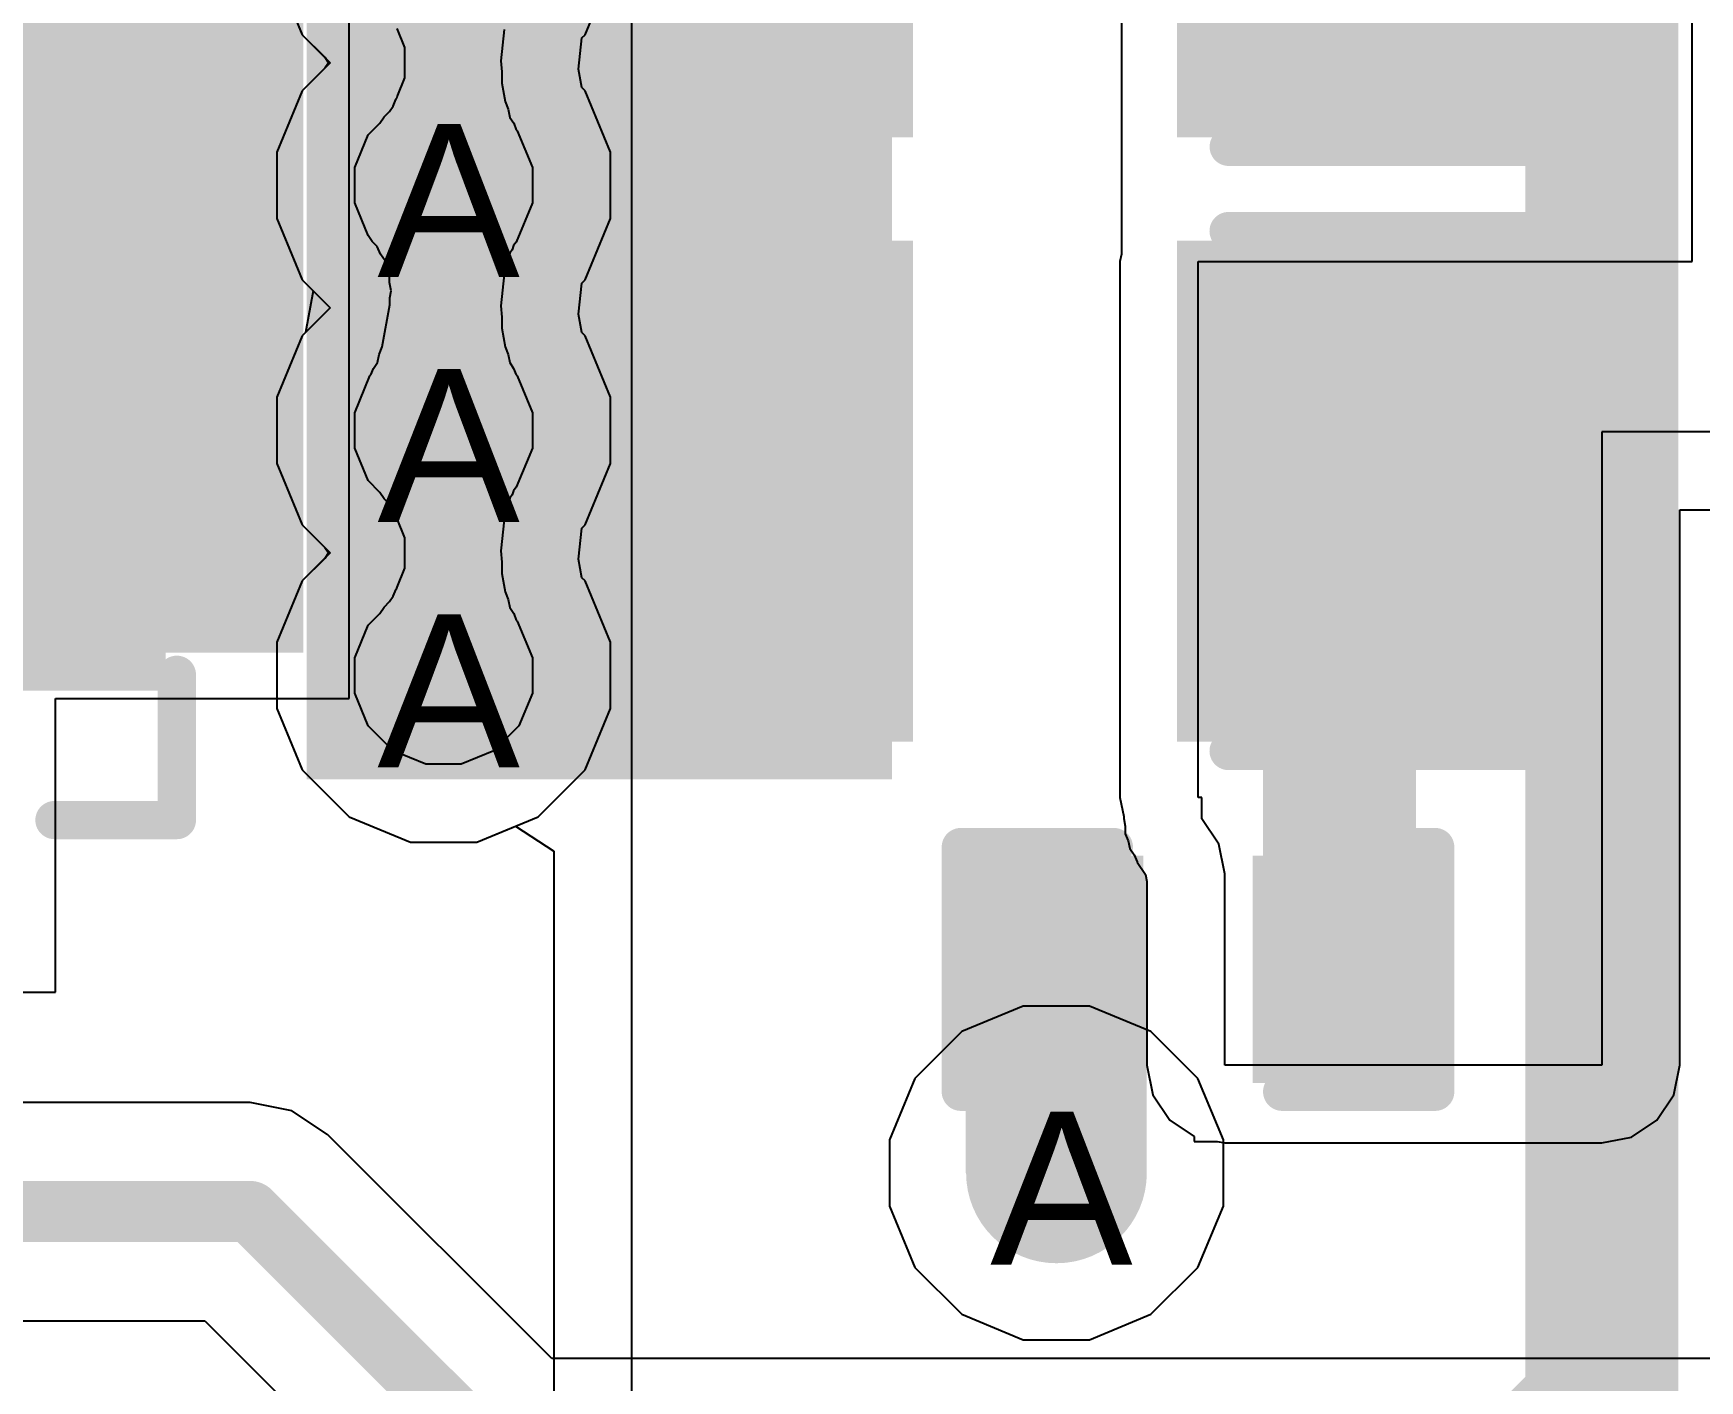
# Model space of a CAD drawing. Header units: inches. Extents: x 0 to 5271, y 0 to 5417.
# Drawn here: x 12.77 to 18.3, y 58.71 to 63.18 of the extents above; entities that cross this region are included whole.
import ezdxf

# ---------------------------------------------------------------- set-up
doc = ezdxf.new("R2010")
doc.units = ezdxf.units.IN
for name, color, linetype in [('Bottom Layer', 5, 'Continuous'), ('Bottom Overlay', 54, 'Continuous'), ('Bottom Paste', 16, 'Continuous'), ('Bottom Solder', 6, 'Continuous'), ('Drill Drawing', 1, 'Continuous'), ('L2_GND1', 16, 'Continuous'), ('L3_SIG1', 76, 'Continuous'), ('L4_PWR', 90, 'Continuous'), ('L5_GND2', 156, 'Continuous'), ('L6_SIG2', 130, 'Continuous'), ('L7_GND3', 216, 'Continuous'), ('Top Layer', 1, 'Continuous'), ('Top Overlay', 2, 'Continuous'), ('Top Paste', 8, 'Continuous'), ('Top Solder', 216, 'Continuous'), ('Via Holes', 16, 'Continuous')]:
    doc.layers.add(name, color=color, linetype=linetype)
doc.styles.add('Arial', font='', dxfattribs={"height": 0.2})
doc.styles.get('Arial').set_extended_font_data('Arial')

# ---------------------------------------------------------------- blocks, each defined once
blk = doc.blocks.new('CP2102N_A02_GQFN24R_141')
at = {"layer": 'Top Layer'}
for points in [[(-1.4, 1.525), (-1.4, 2.375), (-1.1, 2.375), (-1.1, 1.525)], [(-0.9, 1.525), (-0.9, 2.375), (-0.6, 2.375), (-0.6, 1.525)], [(-0.4, 1.525), (-0.4, 2.375), (-0.1, 2.375), (-0.1, 1.525)], [(0.1, 1.525), (0.1, 2.375), (0.4, 2.375), (0.4, 1.525)], [(0.6, 1.525), (0.6, 2.375), (0.9, 2.375), (0.9, 1.525)], [(1.1, 1.525), (1.1, 2.375), (1.4, 2.375), (1.4, 1.525)], [(-2.375, 1.4), (-1.525, 1.4), (-1.525, 1.1), (-2.375, 1.1)], [(1.525, 1.4), (2.375, 1.4), (2.375, 1.1), (1.525, 1.1)], [(-1.275, -1.275), (-1.275, 1.275), (1.275, 1.275), (1.275, -1.275)], [(-2.375, 0.9), (-1.525, 0.9), (-1.525, 0.6), (-2.375, 0.6)], [(1.525, 0.9), (2.375, 0.9), (2.375, 0.6), (1.525, 0.6)], [(-2.375, 0.4), (-1.525, 0.4), (-1.525, 0.1), (-2.375, 0.1)], [(1.525, 0.4), (2.375, 0.4), (2.375, 0.1), (1.525, 0.1)], [(-2.375, -0.1), (-1.525, -0.1), (-1.525, -0.4), (-2.375, -0.4)], [(1.525, -0.1), (2.375, -0.1), (2.375, -0.4), (1.525, -0.4)], [(-2.375, -0.6), (-1.525, -0.6), (-1.525, -0.9), (-2.375, -0.9)], [(1.525, -0.6), (2.375, -0.6), (2.375, -0.9), (1.525, -0.9)], [(-2.375, -1.1), (-1.525, -1.1), (-1.525, -1.4), (-2.375, -1.4)], [(1.525, -1.1), (2.375, -1.1), (2.375, -1.4), (1.525, -1.4)], [(-1.4, -2.375), (-1.4, -1.525), (-1.1, -1.525), (-1.1, -2.375)], [(-0.9, -2.375), (-0.9, -1.525), (-0.6, -1.525), (-0.6, -2.375)], [(-0.4, -2.375), (-0.4, -1.525), (-0.1, -1.525), (-0.1, -2.375)], [(0.1, -2.375), (0.1, -1.525), (0.4, -1.525), (0.4, -2.375)], [(0.6, -2.375), (0.6, -1.525), (0.9, -1.525), (0.9, -2.375)], [(1.1, -2.375), (1.1, -1.525), (1.4, -1.525), (1.4, -2.375)]]:
    blk.add_hatch(color=1, dxfattribs=at).paths.add_polyline_path(points)
at = {"layer": 'Top Paste'}
for points in [[(-1.4, 1.525), (-1.4, 2.375), (-1.1, 2.375), (-1.1, 1.525)], [(-0.9, 1.525), (-0.9, 2.375), (-0.6, 2.375), (-0.6, 1.525)], [(-0.4, 1.525), (-0.4, 2.375), (-0.1, 2.375), (-0.1, 1.525)], [(0.1, 1.525), (0.1, 2.375), (0.4, 2.375), (0.4, 1.525)], [(0.6, 1.525), (0.6, 2.375), (0.9, 2.375), (0.9, 1.525)], [(1.1, 1.525), (1.1, 2.375), (1.4, 2.375), (1.4, 1.525)], [(-2.375, 1.4), (-1.525, 1.4), (-1.525, 1.1), (-2.375, 1.1)], [(1.525, 1.4), (2.375, 1.4), (2.375, 1.1), (1.525, 1.1)], [(-1.275, -1.275), (-1.275, 1.275), (1.275, 1.275), (1.275, -1.275)], [(-2.375, 0.9), (-1.525, 0.9), (-1.525, 0.6), (-2.375, 0.6)], [(1.525, 0.9), (2.375, 0.9), (2.375, 0.6), (1.525, 0.6)], [(-2.375, 0.4), (-1.525, 0.4), (-1.525, 0.1), (-2.375, 0.1)], [(1.525, 0.4), (2.375, 0.4), (2.375, 0.1), (1.525, 0.1)], [(-2.375, -0.1), (-1.525, -0.1), (-1.525, -0.4), (-2.375, -0.4)], [(1.525, -0.1), (2.375, -0.1), (2.375, -0.4), (1.525, -0.4)], [(-2.375, -0.6), (-1.525, -0.6), (-1.525, -0.9), (-2.375, -0.9)], [(1.525, -0.6), (2.375, -0.6), (2.375, -0.9), (1.525, -0.9)], [(-2.375, -1.1), (-1.525, -1.1), (-1.525, -1.4), (-2.375, -1.4)], [(1.525, -1.1), (2.375, -1.1), (2.375, -1.4), (1.525, -1.4)], [(-1.4, -2.375), (-1.4, -1.525), (-1.1, -1.525), (-1.1, -2.375)], [(-0.9, -2.375), (-0.9, -1.525), (-0.6, -1.525), (-0.6, -2.375)], [(-0.4, -2.375), (-0.4, -1.525), (-0.1, -1.525), (-0.1, -2.375)], [(0.1, -2.375), (0.1, -1.525), (0.4, -1.525), (0.4, -2.375)], [(0.6, -2.375), (0.6, -1.525), (0.9, -1.525), (0.9, -2.375)], [(1.1, -2.375), (1.1, -1.525), (1.4, -1.525), (1.4, -2.375)]]:
    blk.add_hatch(color=8, dxfattribs=at).paths.add_polyline_path(points)
at = {"layer": 'Top Solder'}
for points in [[(-1.5016, 1.4234), (-1.5016, 2.4766), (-0.9984, 2.4766), (-0.9984, 1.4234)], [(-1.0016, 1.4234), (-1.0016, 2.4766), (-0.4984, 2.4766), (-0.4984, 1.4234)], [(-0.5016, 1.4234), (-0.5016, 2.4766), (0.0016, 2.4766), (0.0016, 1.4234)], [(-0.0016, 1.4234), (-0.0016, 2.4766), (0.5016, 2.4766), (0.5016, 1.4234)], [(0.4984, 1.4234), (0.4984, 2.4766), (1.0016, 2.4766), (1.0016, 1.4234)], [(0.9984, 1.4234), (0.9984, 2.4766), (1.5016, 2.4766), (1.5016, 1.4234)], [(-2.4766, 1.5016), (-1.4234, 1.5016), (-1.4234, 0.9984), (-2.4766, 0.9984)], [(1.4234, 1.5016), (2.4766, 1.5016), (2.4766, 0.9984), (1.4234, 0.9984)], [(-1.3766, -1.3766), (-1.3766, 1.3766), (1.3766, 1.3766), (1.3766, -1.3766)], [(-2.4766, 1.0016), (-1.4234, 1.0016), (-1.4234, 0.4984), (-2.4766, 0.4984)], [(1.4234, 1.0016), (2.4766, 1.0016), (2.4766, 0.4984), (1.4234, 0.4984)], [(-2.4766, 0.5016), (-1.4234, 0.5016), (-1.4234, -0.0016), (-2.4766, -0.0016)], [(1.4234, 0.5016), (2.4766, 0.5016), (2.4766, -0.0016), (1.4234, -0.0016)], [(-2.4766, 0.0016), (-1.4234, 0.0016), (-1.4234, -0.5016), (-2.4766, -0.5016)], [(1.4234, 0.0016), (2.4766, 0.0016), (2.4766, -0.5016), (1.4234, -0.5016)], [(-2.4766, -0.4984), (-1.4234, -0.4984), (-1.4234, -1.0016), (-2.4766, -1.0016)], [(1.4234, -0.4984), (2.4766, -0.4984), (2.4766, -1.0016), (1.4234, -1.0016)], [(-2.4766, -0.9984), (-1.4234, -0.9984), (-1.4234, -1.5016), (-2.4766, -1.5016)], [(1.4234, -0.9984), (2.4766, -0.9984), (2.4766, -1.5016), (1.4234, -1.5016)], [(-1.5016, -2.4766), (-1.5016, -1.4234), (-0.9984, -1.4234), (-0.9984, -2.4766)], [(-1.0016, -2.4766), (-1.0016, -1.4234), (-0.4984, -1.4234), (-0.4984, -2.4766)], [(-0.5016, -2.4766), (-0.5016, -1.4234), (0.0016, -1.4234), (0.0016, -2.4766)], [(-0.0016, -2.4766), (-0.0016, -1.4234), (0.5016, -1.4234), (0.5016, -2.4766)], [(0.4984, -2.4766), (0.4984, -1.4234), (1.0016, -1.4234), (1.0016, -2.4766)], [(0.9984, -2.4766), (0.9984, -1.4234), (1.5016, -1.4234), (1.5016, -2.4766)]]:
    blk.add_hatch(color=216, dxfattribs=at).paths.add_polyline_path(points)
at = {"layer": 'Top Overlay'}
for points in [[(-2.0574, 1.5748, 0.127, 0.127, 0), (-2.0574, 2.0574, 0.127, 0.127, 0)], [(-2.0574, 2.0574, 0.127, 0.127, 0), (-1.651, 2.0574, 0.127, 0.127, 0)], [(1.651, 2.0574, 0.127, 0.127, 0), (2.0574, 2.0574, 0.127, 0.127, 0)], [(2.0574, 1.5748, 0.127, 0.127, 0), (2.0574, 2.0574, 0.127, 0.127, 0)], [(-2.0574, -2.0574, 0.127, 0.127, 0), (-2.0574, -1.5748, 0.127, 0.127, 0)], [(2.0574, -2.0574, 0.127, 0.127, 0), (2.0574, -1.5748, 0.127, 0.127, 0)], [(-2.0574, -2.0574, 0.127, 0.127, 0), (-1.651, -2.0574, 0.127, 0.127, 0)], [(1.651, -2.0574, 0.127, 0.127, 0), (2.0574, -2.0574, 0.127, 0.127, 0)]]:
    blk.add_lwpolyline(points, format="xyseb", dxfattribs=at)
for points in [[(-2.0892, 2.0574, 0.0635, 0.0635, 1), (-2.0257, 2.0574, 0.0635, 0.0635, 1)], [(-2.0892, 2.0574, 0.0635, 0.0635, 1), (-2.0257, 2.0574, 0.0635, 0.0635, 1)], [(-1.6828, 2.0574, 0.0635, 0.0635, 1), (-1.6193, 2.0574, 0.0635, 0.0635, 1)], [(1.6192, 2.0574, 0.0635, 0.0635, 1), (1.6827, 2.0574, 0.0635, 0.0635, 1)], [(2.0256, 2.0574, 0.0635, 0.0635, 1), (2.0891, 2.0574, 0.0635, 0.0635, 1)], [(2.0256, 2.0574, 0.0635, 0.0635, 1), (2.0891, 2.0574, 0.0635, 0.0635, 1)], [(-2.0892, 1.5748, 0.0635, 0.0635, 1), (-2.0257, 1.5748, 0.0635, 0.0635, 1)], [(2.0256, 1.5748, 0.0635, 0.0635, 1), (2.0891, 1.5748, 0.0635, 0.0635, 1)], [(-2.54, 1.2192, 0.217, 0.217, 1), (-2.6416, 1.2192, 0.217, 0.217, 1)], [(-2.6959, 1.2192, 0.1085, 0.1085, 1), (-2.5874, 1.2192, 0.1085, 0.1085, 1)], [(-2.5942, 1.2192, 0.1085, 0.1085, 1), (-2.4857, 1.2192, 0.1085, 0.1085, 1)], [(-2.0892, -1.5748, 0.0635, 0.0635, 1), (-2.0257, -1.5748, 0.0635, 0.0635, 1)], [(2.0256, -1.5748, 0.0635, 0.0635, 1), (2.0891, -1.5748, 0.0635, 0.0635, 1)], [(-2.0892, -2.0574, 0.0635, 0.0635, 1), (-2.0257, -2.0574, 0.0635, 0.0635, 1)], [(-2.0892, -2.0574, 0.0635, 0.0635, 1), (-2.0257, -2.0574, 0.0635, 0.0635, 1)], [(-1.6828, -2.0574, 0.0635, 0.0635, 1), (-1.6193, -2.0574, 0.0635, 0.0635, 1)], [(1.6192, -2.0574, 0.0635, 0.0635, 1), (1.6827, -2.0574, 0.0635, 0.0635, 1)], [(2.0256, -2.0574, 0.0635, 0.0635, 1), (2.0891, -2.0574, 0.0635, 0.0635, 1)], [(2.0256, -2.0574, 0.0635, 0.0635, 1), (2.0891, -2.0574, 0.0635, 0.0635, 1)]]:
    blk.add_lwpolyline(points, format="xyseb", close=True, dxfattribs=at)
blk = doc.blocks.new('____0402_B_234')
at = {"layer": 'Bottom Layer'}
for points in [[(-0.2413, 0.3175), (-0.2413, -0.3175), (-0.6985, -0.3175), (-0.6985, 0.3175)], [(0.6985, 0.3175), (0.6985, -0.3175), (0.2413, -0.3175), (0.2413, 0.3175)]]:
    blk.add_hatch(color=5, dxfattribs=at).paths.add_polyline_path(points)
at = {"layer": 'Bottom Paste'}
for points in [[(-0.2413, 0.3175), (-0.2413, -0.3175), (-0.6985, -0.3175), (-0.6985, 0.3175)], [(0.6985, 0.3175), (0.6985, -0.3175), (0.2413, -0.3175), (0.2413, 0.3175)]]:
    blk.add_hatch(color=16, dxfattribs=at).paths.add_polyline_path(points)
at = {"layer": 'Bottom Solder'}
for points in [[(-0.1813, 0.3775), (-0.1813, -0.3775), (-0.7585, -0.3775), (-0.7585, 0.3775)], [(0.7585, 0.3775), (0.7585, -0.3775), (0.1813, -0.3775), (0.1813, 0.3775)]]:
    blk.add_hatch(color=6, dxfattribs=at).paths.add_polyline_path(points)
at = {"layer": 'Bottom Overlay'}
for points in [[(-0.7874, -0.4064, 0.127, 0.127, 0), (-0.7874, 0.4064, 0.127, 0.127, 0)], [(-0.7874, 0.4064, 0.127, 0.127, 0), (-0.2794, 0.4064, 0.127, 0.127, 0)], [(0.2794, 0.4064, 0.127, 0.127, 0), (0.7874, 0.4064, 0.127, 0.127, 0)], [(0.7874, -0.4064, 0.127, 0.127, 0), (0.7874, 0.4064, 0.127, 0.127, 0)], [(-0.7874, -0.4064, 0.127, 0.127, 0), (-0.2794, -0.4064, 0.127, 0.127, 0)], [(0.2794, -0.4064, 0.127, 0.127, 0), (0.7874, -0.4064, 0.127, 0.127, 0)]]:
    blk.add_lwpolyline(points, format="xyseb", dxfattribs=at)
for points in [[(-0.8191, 0.4064, 0.0635, 0.0635, 1), (-0.7556, 0.4064, 0.0635, 0.0635, 1)], [(-0.8191, 0.4064, 0.0635, 0.0635, 1), (-0.7556, 0.4064, 0.0635, 0.0635, 1)], [(-0.3111, 0.4064, 0.0635, 0.0635, 1), (-0.2476, 0.4064, 0.0635, 0.0635, 1)], [(0.2477, 0.4064, 0.0635, 0.0635, 1), (0.3112, 0.4064, 0.0635, 0.0635, 1)], [(0.7557, 0.4064, 0.0635, 0.0635, 1), (0.8192, 0.4064, 0.0635, 0.0635, 1)], [(0.7557, 0.4064, 0.0635, 0.0635, 1), (0.8192, 0.4064, 0.0635, 0.0635, 1)], [(-0.8191, -0.4064, 0.0635, 0.0635, 1), (-0.7556, -0.4064, 0.0635, 0.0635, 1)], [(-0.8191, -0.4064, 0.0635, 0.0635, 1), (-0.7556, -0.4064, 0.0635, 0.0635, 1)], [(-0.3111, -0.4064, 0.0635, 0.0635, 1), (-0.2476, -0.4064, 0.0635, 0.0635, 1)], [(0.2477, -0.4064, 0.0635, 0.0635, 1), (0.3112, -0.4064, 0.0635, 0.0635, 1)], [(0.7557, -0.4064, 0.0635, 0.0635, 1), (0.8192, -0.4064, 0.0635, 0.0635, 1)], [(0.7557, -0.4064, 0.0635, 0.0635, 1), (0.8192, -0.4064, 0.0635, 0.0635, 1)]]:
    blk.add_lwpolyline(points, format="xyseb", close=True, dxfattribs=at)
blk = doc.blocks.new('C___0805_B_235')
at = {"layer": 'Bottom Layer'}
for points in [[(-1.524, 0.762), (-0.508, 0.762), (-0.508, -0.762), (-1.524, -0.762)], [(0.508, 0.762), (1.524, 0.762), (1.524, -0.762), (0.508, -0.762)]]:
    blk.add_hatch(color=5, dxfattribs=at).paths.add_polyline_path(points)
at = {"layer": 'Bottom Paste'}
for points in [[(-1.524, 0.762), (-0.508, 0.762), (-0.508, -0.762), (-1.524, -0.762)], [(0.508, 0.762), (1.524, 0.762), (1.524, -0.762), (0.508, -0.762)]]:
    blk.add_hatch(color=16, dxfattribs=at).paths.add_polyline_path(points)
at = {"layer": 'Bottom Solder'}
for points in [[(-1.594, 0.832), (-0.438, 0.832), (-0.438, -0.832), (-1.594, -0.832)], [(0.438, 0.832), (1.594, 0.832), (1.594, -0.832), (0.438, -0.832)]]:
    blk.add_hatch(color=6, dxfattribs=at).paths.add_polyline_path(points)
at = {"layer": 'Bottom Overlay'}
for points in [[(-1.6256, -0.8636, 0.127, 0.127, 0), (-1.6256, 0.8636, 0.127, 0.127, 0)], [(-1.6256, 0.8636, 0.127, 0.127, 0), (-0.6096, 0.8636, 0.127, 0.127, 0)], [(0.6096, 0.8636, 0.127, 0.127, 0), (1.6256, 0.8636, 0.127, 0.127, 0)], [(1.6256, -0.8636, 0.127, 0.127, 0), (1.6256, 0.8636, 0.127, 0.127, 0)], [(-1.6256, -0.8636, 0.127, 0.127, 0), (-0.6096, -0.8636, 0.127, 0.127, 0)], [(0.6096, -0.8636, 0.127, 0.127, 0), (1.6256, -0.8636, 0.127, 0.127, 0)]]:
    blk.add_lwpolyline(points, format="xyseb", dxfattribs=at)
for points in [[(-1.6573, 0.8636, 0.0635, 0.0635, 1), (-1.5938, 0.8636, 0.0635, 0.0635, 1)], [(-1.6573, 0.8636, 0.0635, 0.0635, 1), (-1.5938, 0.8636, 0.0635, 0.0635, 1)], [(-0.6413, 0.8636, 0.0635, 0.0635, 1), (-0.5778, 0.8636, 0.0635, 0.0635, 1)], [(0.5779, 0.8636, 0.0635, 0.0635, 1), (0.6414, 0.8636, 0.0635, 0.0635, 1)], [(1.5939, 0.8636, 0.0635, 0.0635, 1), (1.6574, 0.8636, 0.0635, 0.0635, 1)], [(1.5939, 0.8636, 0.0635, 0.0635, 1), (1.6574, 0.8636, 0.0635, 0.0635, 1)], [(-1.6573, -0.8636, 0.0635, 0.0635, 1), (-1.5938, -0.8636, 0.0635, 0.0635, 1)], [(-1.6573, -0.8636, 0.0635, 0.0635, 1), (-1.5938, -0.8636, 0.0635, 0.0635, 1)], [(-0.6413, -0.8636, 0.0635, 0.0635, 1), (-0.5778, -0.8636, 0.0635, 0.0635, 1)], [(0.5779, -0.8636, 0.0635, 0.0635, 1), (0.6414, -0.8636, 0.0635, 0.0635, 1)], [(1.5939, -0.8636, 0.0635, 0.0635, 1), (1.6574, -0.8636, 0.0635, 0.0635, 1)], [(1.5939, -0.8636, 0.0635, 0.0635, 1), (1.6574, -0.8636, 0.0635, 0.0635, 1)]]:
    blk.add_lwpolyline(points, format="xyseb", close=True, dxfattribs=at)
blk = doc.blocks.new('C___0805_B_237')
at = {"layer": 'Bottom Layer'}
for points in [[(-1.524, 0.762), (-0.508, 0.762), (-0.508, -0.762), (-1.524, -0.762)], [(0.508, 0.762), (1.524, 0.762), (1.524, -0.762), (0.508, -0.762)]]:
    blk.add_hatch(color=5, dxfattribs=at).paths.add_polyline_path(points)
at = {"layer": 'Bottom Paste'}
for points in [[(-1.524, 0.762), (-0.508, 0.762), (-0.508, -0.762), (-1.524, -0.762)], [(0.508, 0.762), (1.524, 0.762), (1.524, -0.762), (0.508, -0.762)]]:
    blk.add_hatch(color=16, dxfattribs=at).paths.add_polyline_path(points)
at = {"layer": 'Bottom Solder'}
for points in [[(-1.594, 0.832), (-0.438, 0.832), (-0.438, -0.832), (-1.594, -0.832)], [(0.438, 0.832), (1.594, 0.832), (1.594, -0.832), (0.438, -0.832)]]:
    blk.add_hatch(color=6, dxfattribs=at).paths.add_polyline_path(points)
at = {"layer": 'Bottom Overlay'}
for points in [[(-1.6256, -0.8636, 0.127, 0.127, 0), (-1.6256, 0.8636, 0.127, 0.127, 0)], [(-1.6256, 0.8636, 0.127, 0.127, 0), (-0.6096, 0.8636, 0.127, 0.127, 0)], [(0.6096, 0.8636, 0.127, 0.127, 0), (1.6256, 0.8636, 0.127, 0.127, 0)], [(1.6256, -0.8636, 0.127, 0.127, 0), (1.6256, 0.8636, 0.127, 0.127, 0)], [(-1.6256, -0.8636, 0.127, 0.127, 0), (-0.6096, -0.8636, 0.127, 0.127, 0)], [(0.6096, -0.8636, 0.127, 0.127, 0), (1.6256, -0.8636, 0.127, 0.127, 0)]]:
    blk.add_lwpolyline(points, format="xyseb", dxfattribs=at)
for points in [[(-1.6573, 0.8636, 0.0635, 0.0635, 1), (-1.5938, 0.8636, 0.0635, 0.0635, 1)], [(-1.6573, 0.8636, 0.0635, 0.0635, 1), (-1.5938, 0.8636, 0.0635, 0.0635, 1)], [(-0.6413, 0.8636, 0.0635, 0.0635, 1), (-0.5778, 0.8636, 0.0635, 0.0635, 1)], [(0.5779, 0.8636, 0.0635, 0.0635, 1), (0.6414, 0.8636, 0.0635, 0.0635, 1)], [(1.5939, 0.8636, 0.0635, 0.0635, 1), (1.6574, 0.8636, 0.0635, 0.0635, 1)], [(1.5939, 0.8636, 0.0635, 0.0635, 1), (1.6574, 0.8636, 0.0635, 0.0635, 1)], [(-1.6573, -0.8636, 0.0635, 0.0635, 1), (-1.5938, -0.8636, 0.0635, 0.0635, 1)], [(-1.6573, -0.8636, 0.0635, 0.0635, 1), (-1.5938, -0.8636, 0.0635, 0.0635, 1)], [(-0.6413, -0.8636, 0.0635, 0.0635, 1), (-0.5778, -0.8636, 0.0635, 0.0635, 1)], [(0.5779, -0.8636, 0.0635, 0.0635, 1), (0.6414, -0.8636, 0.0635, 0.0635, 1)], [(1.5939, -0.8636, 0.0635, 0.0635, 1), (1.6574, -0.8636, 0.0635, 0.0635, 1)], [(1.5939, -0.8636, 0.0635, 0.0635, 1), (1.6574, -0.8636, 0.0635, 0.0635, 1)]]:
    blk.add_lwpolyline(points, format="xyseb", close=True, dxfattribs=at)
blk = doc.blocks.new('C____B_B_239')
at = {"layer": 'Bottom Layer'}
for points in [[(-0.85, 1.5), (-0.85, -1.5), (-2.55, -1.5), (-2.55, 1.5)], [(2.55, 1.5), (2.55, -1.5), (0.85, -1.5), (0.85, 1.5)]]:
    blk.add_hatch(color=5, dxfattribs=at).paths.add_polyline_path(points)
at = {"layer": 'Bottom Paste'}
for points in [[(-0.85, 1.5), (-0.85, -1.5), (-2.55, -1.5), (-2.55, 1.5)], [(2.55, 1.5), (2.55, -1.5), (0.85, -1.5), (0.85, 1.5)]]:
    blk.add_hatch(color=16, dxfattribs=at).paths.add_polyline_path(points)
at = {"layer": 'Bottom Solder'}
for points in [[(-0.7484, 1.6016), (-0.7484, -1.6016), (-2.6516, -1.6016), (-2.6516, 1.6016)], [(2.6516, 1.6016), (2.6516, -1.6016), (0.7484, -1.6016), (0.7484, 1.6016)]]:
    blk.add_hatch(color=6, dxfattribs=at).paths.add_polyline_path(points)
at = {"layer": 'Bottom Overlay'}
for points in [[(2.0283, 1.6256, 0.1524, 0.1524, 0), (-1.9341, 1.6256, 0.1524, 0.1524, 0)], [(2.0283, -1.6256, 0.1524, 0.1524, 0), (-1.9341, -1.6256, 0.1524, 0.1524, 0)]]:
    blk.add_lwpolyline(points, format="xyseb", dxfattribs=at)
for points in [[(-1.9722, 1.6256, 0.0762, 0.0762, 1), (-1.896, 1.6256, 0.0762, 0.0762, 1)], [(1.9902, 1.6256, 0.0762, 0.0762, 1), (2.0664, 1.6256, 0.0762, 0.0762, 1)], [(-1.9722, -1.6256, 0.0762, 0.0762, 1), (-1.896, -1.6256, 0.0762, 0.0762, 1)], [(1.9902, -1.6256, 0.0762, 0.0762, 1), (2.0664, -1.6256, 0.0762, 0.0762, 1)]]:
    blk.add_lwpolyline(points, format="xyseb", close=True, dxfattribs=at)

msp = doc.modelspace()

# ---------------------------------------------------------------- hatches: boundary and pattern name
at = {"layer": 'Bottom Layer'}
for points in [[(13.6779, 60.706), (15.621, 60.706), (15.621, 64.7906), (13.6779, 64.7906)], [(8.5987, 61.1024), (13.1078, 61.1024), (13.1078, 63.6476), (8.5987, 63.6476)], [(16.467, 60.3926), (15.866, 60.3926), (15.866, 59.3991), (16.467, 59.3991)]]:
    msp.add_hatch(color=5, dxfattribs=at).paths.add_polyline_path(points)
h = msp.add_hatch(color=5, dxfattribs=at)
edge = h.paths.add_edge_path()
edge.add_arc((14.1325, 62.6798), 0.3, 0, 360)
h = msp.add_hatch(color=5, dxfattribs=at)
edge = h.paths.add_edge_path()
edge.add_arc((14.1325, 61.8657), 0.3, 0, 360)
h = msp.add_hatch(color=5, dxfattribs=at)
edge = h.paths.add_edge_path()
edge.add_arc((14.1325, 61.0516), 0.3, 0, 360)
h = msp.add_hatch(color=5, dxfattribs=at)
edge = h.paths.add_edge_path()
edge.add_arc((16.167, 59.3991), 0.3, 0, 360)
at = {"layer": 'L2_GND1'}
h = msp.add_hatch(color=16, dxfattribs=at)
edge = h.paths.add_edge_path()
edge.add_arc((14.1325, 62.6798), 0.3, 0, 360)
h = msp.add_hatch(color=16, dxfattribs=at)
edge = h.paths.add_edge_path()
edge.add_arc((14.1325, 61.8657), 0.3, 0, 360)
h = msp.add_hatch(color=16, dxfattribs=at)
edge = h.paths.add_edge_path()
edge.add_arc((14.1325, 61.0516), 0.3, 0, 360)
h = msp.add_hatch(color=16, dxfattribs=at)
edge = h.paths.add_edge_path()
edge.add_arc((16.167, 59.3991), 0.3, 0, 360)
at = {"layer": 'L3_SIG1'}
h = msp.add_hatch(color=76, dxfattribs=at)
edge = h.paths.add_edge_path()
edge.add_arc((14.1325, 62.6798), 0.3, 0, 360)
h = msp.add_hatch(color=76, dxfattribs=at)
edge = h.paths.add_edge_path()
edge.add_arc((14.1325, 61.8657), 0.3, 0, 360)
h = msp.add_hatch(color=76, dxfattribs=at)
edge = h.paths.add_edge_path()
edge.add_arc((14.1325, 61.0516), 0.3, 0, 360)
h = msp.add_hatch(color=76, dxfattribs=at)
edge = h.paths.add_edge_path()
edge.add_arc((16.167, 59.3991), 0.3, 0, 360)
at = {"layer": 'L4_PWR'}
h = msp.add_hatch(color=90, dxfattribs=at)
edge = h.paths.add_edge_path()
edge.add_arc((14.1325, 62.6798), 0.3, 0, 360)
h = msp.add_hatch(color=90, dxfattribs=at)
edge = h.paths.add_edge_path()
edge.add_arc((14.1325, 61.8657), 0.3, 0, 360)
h = msp.add_hatch(color=90, dxfattribs=at)
edge = h.paths.add_edge_path()
edge.add_arc((14.1325, 61.0516), 0.3, 0, 360)
h = msp.add_hatch(color=90, dxfattribs=at)
edge = h.paths.add_edge_path()
edge.add_arc((16.167, 59.3991), 0.3, 0, 360)
at = {"layer": 'L5_GND2'}
h = msp.add_hatch(color=156, dxfattribs=at)
edge = h.paths.add_edge_path()
edge.add_arc((14.1325, 62.6798), 0.3, 0, 360)
h = msp.add_hatch(color=156, dxfattribs=at)
edge = h.paths.add_edge_path()
edge.add_arc((14.1325, 61.8657), 0.3, 0, 360)
h = msp.add_hatch(color=156, dxfattribs=at)
edge = h.paths.add_edge_path()
edge.add_arc((14.1325, 61.0516), 0.3, 0, 360)
h = msp.add_hatch(color=156, dxfattribs=at)
edge = h.paths.add_edge_path()
edge.add_arc((16.167, 59.3991), 0.3, 0, 360)
at = {"layer": 'L6_SIG2'}
h = msp.add_hatch(color=130, dxfattribs=at)
edge = h.paths.add_edge_path()
edge.add_arc((14.1325, 62.6798), 0.3, 0, 360)
h = msp.add_hatch(color=130, dxfattribs=at)
edge = h.paths.add_edge_path()
edge.add_arc((14.1325, 61.8657), 0.3, 0, 360)
h = msp.add_hatch(color=130, dxfattribs=at)
edge = h.paths.add_edge_path()
edge.add_arc((14.1325, 61.0516), 0.3, 0, 360)
h = msp.add_hatch(color=130, dxfattribs=at)
edge = h.paths.add_edge_path()
edge.add_arc((16.167, 59.3991), 0.3, 0, 360)
at = {"layer": 'L7_GND3'}
h = msp.add_hatch(color=216, dxfattribs=at)
edge = h.paths.add_edge_path()
edge.add_arc((14.1325, 62.6798), 0.3, 0, 360)
h = msp.add_hatch(color=216, dxfattribs=at)
edge = h.paths.add_edge_path()
edge.add_arc((14.1325, 61.8657), 0.3, 0, 360)
h = msp.add_hatch(color=216, dxfattribs=at)
edge = h.paths.add_edge_path()
edge.add_arc((14.1325, 61.0516), 0.3, 0, 360)
h = msp.add_hatch(color=216, dxfattribs=at)
edge = h.paths.add_edge_path()
edge.add_arc((16.167, 59.3991), 0.3, 0, 360)
at = {"layer": 'Top Layer'}
h = msp.add_hatch(color=1, dxfattribs=at)
edge = h.paths.add_edge_path()
edge.add_arc((14.1325, 62.6798), 0.3, 0, 360)
h = msp.add_hatch(color=1, dxfattribs=at)
edge = h.paths.add_edge_path()
edge.add_arc((14.1325, 61.8657), 0.3, 0, 360)
h = msp.add_hatch(color=1, dxfattribs=at)
edge = h.paths.add_edge_path()
edge.add_arc((14.1325, 61.0516), 0.3, 0, 360)
h = msp.add_hatch(color=1, dxfattribs=at)
edge = h.paths.add_edge_path()
edge.add_arc((16.167, 59.3991), 0.3, 0, 360)
at = {"layer": 'Via Holes'}
h = msp.add_hatch(color=7, dxfattribs=at)
edge = h.paths.add_edge_path()
edge.add_arc((14.1325, 62.6798), 0.15, 0, 360)
h = msp.add_hatch(color=7, dxfattribs=at)
edge = h.paths.add_edge_path()
edge.add_arc((14.1325, 61.8657), 0.15, 0, 360)
h = msp.add_hatch(color=7, dxfattribs=at)
edge = h.paths.add_edge_path()
edge.add_arc((14.1325, 61.0516), 0.15, 0, 360)
h = msp.add_hatch(color=7, dxfattribs=at)
edge = h.paths.add_edge_path()
edge.add_arc((16.167, 59.3991), 0.15, 0, 360)

# ---------------------------------------------------------------- linework, layer by layer
at = {"layer": 'Bottom Layer'}
for p, q in [((16.3832, 64.6871), (16.3832, 62.6801)), ((18.2773, 62.4261), (18.2773, 63.4238)), ((16.3832, 62.6801), (16.3829, 62.6801)), ((16.3829, 62.6801), (16.3829, 62.4511)), ((16.3829, 62.4511), (16.3779, 62.4261)), ((16.3779, 62.4261), (16.3779, 60.6466)), ((16.6369, 60.6466), (16.6369, 62.4261)), ((16.6369, 62.4261), (18.2773, 62.4261)), ((20.955, 61.861), (17.9771, 61.861)), ((17.9771, 61.861), (17.9771, 59.7576)), ((18.2361, 59.7576), (18.2361, 61.602)), ((18.2361, 61.602), (20.696, 61.602)), ((16.3779, 60.6466), (16.3906, 60.5827)), ((16.6496, 60.6466), (16.6369, 60.6466)), ((16.6496, 60.5761), (16.6496, 60.6466)), ((16.3906, 60.5827), (16.3906, 60.5761)), ((16.3906, 60.5761), (16.3956, 60.5509)), ((16.6501, 60.5757), (16.6496, 60.5761)), ((16.7063, 60.4917), (16.6501, 60.5757)), ((16.3956, 60.5509), (16.3956, 60.5253)), ((16.3956, 60.5253), (16.4054, 60.5018)), ((16.4054, 60.5018), (16.4103, 60.477)), ((16.4103, 60.477), (16.4246, 60.4556)), ((16.726, 60.3926), (16.7063, 60.4917)), ((16.4246, 60.4556), (16.4344, 60.432)), ((16.4344, 60.432), (16.4353, 60.431)), ((16.4353, 60.431), (16.4623, 60.3906)), ((16.4623, 60.3906), (16.467, 60.3671)), ((16.467, 60.3671), (16.467, 59.7576)), ((16.726, 59.7576), (16.726, 60.3926)), ((16.467, 59.7576), (16.4867, 59.6585)), ((17.9771, 59.7576), (16.726, 59.7576)), ((18.2163, 59.6585), (18.2361, 59.7576)), ((16.4867, 59.6585), (16.5429, 59.5744)), ((18.1602, 59.5744), (18.2163, 59.6585)), ((16.5429, 59.5744), (16.6242, 59.5201)), ((18.0762, 59.5183), (18.1602, 59.5744)), ((16.6242, 59.5201), (16.6242, 59.5036)), ((16.6242, 59.5036), (16.701, 59.5036)), ((16.701, 59.5036), (16.726, 59.4986)), ((16.726, 59.4986), (17.9771, 59.4986)), ((17.9771, 59.4986), (18.0762, 59.5183))]:
    msp.add_line(p, q, dxfattribs=at)
for points in [[(17.1068, 61.5721, 0.508, 0.508, -0.198912), (17.1449, 61.6641, 0.508, 0.508, 0)], [(17.1068, 61.5721, 0.508, 0.508, -0.198912), (17.1449, 61.6641, 0.508, 0.508, 0)], [(17.1068, 61.5721, 0.508, 0.508, -0.198912), (17.1449, 61.6641, 0.508, 0.508, 0)], [(17.1068, 61.5721, 0.508, 0.508, -0.198912), (17.1449, 61.6641, 0.508, 0.508, 0)], [(17.1068, 60.0751, 0.508, 0.508, 0), (17.1068, 61.5721, 0.508, 0.508, 0)], [(17.0942, 60.0447, 0.508, 0.508, -0.19891), (17.1068, 60.0751, 0.508, 0.508, 0)], [(17.0942, 60.0447, 0.508, 0.508, -0.19891), (17.1068, 60.0751, 0.508, 0.508, 0)], [(17.0942, 60.0447, 0.508, 0.508, -0.19891), (17.1068, 60.0751, 0.508, 0.508, 0)], [(17.0942, 60.0447, 0.508, 0.508, -0.19891), (17.1068, 60.0751, 0.508, 0.508, 0)]]:
    msp.add_lwpolyline(points, format="xyseb", dxfattribs=at)
for points in [[(17.0179, 61.6641, 0.254, 0.254, 1), (17.2719, 61.6641, 0.254, 0.254, 1)], [(17.0179, 61.6641, 0.254, 0.254, 1), (17.2719, 61.6641, 0.254, 0.254, 1)], [(17.0179, 61.6641, 0.254, 0.254, 1), (17.2719, 61.6641, 0.254, 0.254, 1)], [(17.0179, 61.6641, 0.254, 0.254, 1), (17.2719, 61.6641, 0.254, 0.254, 1)], [(16.9798, 61.5721, 0.254, 0.254, 1), (17.2338, 61.5721, 0.254, 0.254, 1)], [(16.9798, 61.5721, 0.254, 0.254, 1), (17.2338, 61.5721, 0.254, 0.254, 1)], [(16.9798, 61.5721, 0.254, 0.254, 1), (17.2338, 61.5721, 0.254, 0.254, 1)], [(16.9798, 61.5721, 0.254, 0.254, 1), (17.2338, 61.5721, 0.254, 0.254, 1)], [(16.9798, 61.5721, 0.254, 0.254, 1), (17.2338, 61.5721, 0.254, 0.254, 1)], [(16.9798, 60.0751, 0.254, 0.254, 1), (17.2338, 60.0751, 0.254, 0.254, 1)], [(16.9798, 60.0751, 0.254, 0.254, 1), (17.2338, 60.0751, 0.254, 0.254, 1)], [(16.9798, 60.0751, 0.254, 0.254, 1), (17.2338, 60.0751, 0.254, 0.254, 1)], [(16.9798, 60.0751, 0.254, 0.254, 1), (17.2338, 60.0751, 0.254, 0.254, 1)], [(16.9798, 60.0751, 0.254, 0.254, 1), (17.2338, 60.0751, 0.254, 0.254, 1)], [(16.9672, 60.0447, 0.254, 0.254, 1), (17.2212, 60.0447, 0.254, 0.254, 1)], [(16.9672, 60.0447, 0.254, 0.254, 1), (17.2212, 60.0447, 0.254, 0.254, 1)], [(16.9672, 60.0447, 0.254, 0.254, 1), (17.2212, 60.0447, 0.254, 0.254, 1)], [(16.9672, 60.0447, 0.254, 0.254, 1), (17.2212, 60.0447, 0.254, 0.254, 1)]]:
    msp.add_lwpolyline(points, format="xyseb", close=True, dxfattribs=at)
at = {"layer": 'L3_SIG1'}
for p, q in [((13.5785, 63.3837), (13.6628, 63.18)), ((14.6021, 63.18), (14.6865, 63.3837)), ((13.6628, 63.18), (13.738, 63.1049)), ((14.004, 63.1373), (13.978, 63.2002)), ((14.3337, 63.197), (14.3225, 63.0933)), ((14.5912, 63.1692), (14.6021, 63.18)), ((14.004, 63.0363), (14.004, 63.1373)), ((14.58, 63.0655), (14.5912, 63.1692)), ((13.738, 63.0688), (13.6628, 62.9936)), ((13.738, 63.1049), (13.75, 63.0868)), ((13.75, 63.0868), (13.738, 63.0688)), ((14.3225, 63.0933), (14.3259, 63.0561)), ((14.5912, 63.0045), (14.58, 63.0655)), ((13.978, 62.9734), (14.004, 63.0363)), ((14.3259, 63.0561), (14.3253, 63.0187)), ((14.3253, 63.0187), (14.3365, 62.9577)), ((13.6628, 62.9936), (13.5785, 62.79)), ((13.9654, 62.9429), (13.972, 62.9589)), ((13.972, 62.9589), (13.9751, 62.9665)), ((13.9751, 62.9665), (13.9772, 62.9697)), ((13.9772, 62.9697), (13.978, 62.9734)), ((14.3365, 62.9577), (14.3466, 62.9323)), ((14.6021, 62.9936), (14.5912, 63.0045)), ((14.6865, 62.79), (14.6021, 62.9936)), ((13.9211, 62.8857), (13.9353, 62.9069)), ((13.9353, 62.9069), (13.9533, 62.9249)), ((13.9533, 62.9249), (13.9654, 62.9429)), ((13.9654, 62.9429), (13.9654, 62.9429)), ((13.9654, 62.9429), (13.9654, 62.9429)), ((14.3466, 62.9323), (14.352, 62.9054)), ((14.352, 62.9054), (14.3651, 62.8858)), ((13.8374, 62.7385), (13.8823, 62.8469)), ((13.8823, 62.8469), (13.9211, 62.8857)), ((14.3651, 62.8858), (14.3738, 62.8638)), ((14.3738, 62.8638), (14.3769, 62.8606)), ((14.3769, 62.8606), (14.4275, 62.7385)), ((13.5785, 62.79), (13.5785, 62.5696)), ((14.6865, 62.5696), (14.6865, 62.79)), ((13.8374, 62.6211), (13.8374, 62.7385)), ((14.4275, 62.7385), (14.4275, 62.6211)), ((13.5785, 62.5696), (13.6628, 62.366)), ((13.8823, 62.5127), (13.8374, 62.6211)), ((14.4275, 62.6211), (14.3734, 62.4906)), ((14.6021, 62.366), (14.6865, 62.5696)), ((13.8954, 62.4931), (13.8823, 62.5127)), ((13.8823, 62.5127), (13.8823, 62.5127)), ((13.9124, 62.4766), (13.8954, 62.4931)), ((13.9232, 62.4515), (13.9124, 62.4766)), ((14.3598, 62.4659), (14.3519, 62.4542)), ((14.364, 62.4793), (14.3598, 62.4659)), ((14.3734, 62.4906), (14.364, 62.4793)), ((13.9385, 62.4287), (13.9232, 62.4515)), ((13.9431, 62.4055), (13.9385, 62.4287)), ((13.9524, 62.3839), (13.9431, 62.4055)), ((14.3447, 62.418), (14.3337, 62.3829)), ((14.3519, 62.4542), (14.3447, 62.418)), ((13.6628, 62.366), (13.6992, 62.3295)), ((13.9528, 62.3565), (13.9524, 62.3839)), ((13.9582, 62.3295), (13.9528, 62.3565)), ((14.3337, 62.3829), (14.3225, 62.2793)), ((14.58, 62.2515), (14.5912, 62.3551)), ((14.5912, 62.3551), (14.6021, 62.366)), ((13.6992, 62.3295), (13.6737, 62.1904)), ((13.9536, 62.3064), (13.9582, 62.3295)), ((13.9539, 62.2828), (13.9536, 62.3064)), ((13.9284, 62.1437), (13.9539, 62.2828)), ((14.3225, 62.2793), (14.3258, 62.2421)), ((14.3258, 62.2421), (14.3253, 62.2048)), ((14.5912, 62.1904), (14.58, 62.2515)), ((13.6737, 62.1904), (13.6628, 62.1795)), ((14.3253, 62.2048), (14.3365, 62.1437)), ((14.6021, 62.1795), (14.5912, 62.1904)), ((13.6628, 62.1795), (13.5785, 61.9759)), ((13.9183, 62.1182), (13.9284, 62.1437)), ((14.3365, 62.1437), (14.3466, 62.1182)), ((14.6865, 61.9759), (14.6021, 62.1795)), ((13.8912, 62.0498), (13.8999, 62.0717)), ((13.8999, 62.0717), (13.913, 62.0913)), ((13.913, 62.0913), (13.9183, 62.1182)), ((14.3466, 62.1182), (14.3519, 62.0913)), ((14.3519, 62.0913), (14.365, 62.0717)), ((14.365, 62.0717), (14.3737, 62.0498)), ((13.8374, 61.9244), (13.888, 62.0465)), ((13.888, 62.0465), (13.8912, 62.0498)), ((14.3737, 62.0498), (14.3769, 62.0465)), ((14.3769, 62.0465), (14.4275, 61.9244)), ((13.5785, 61.9759), (13.5785, 61.7555)), ((14.6865, 61.7555), (14.6865, 61.9759)), ((13.8374, 61.807), (13.8374, 61.9244)), ((14.4275, 61.9244), (14.4275, 61.807)), ((13.8823, 61.6986), (13.8374, 61.807)), ((14.4275, 61.807), (14.3734, 61.6765)), ((13.5785, 61.7555), (13.6628, 61.5519)), ((14.6021, 61.5519), (14.6865, 61.7555)), ((13.9211, 61.6598), (13.8823, 61.6986)), ((13.9353, 61.6386), (13.9211, 61.6598)), ((13.9533, 61.6205), (13.9353, 61.6386)), ((14.352, 61.6401), (14.3448, 61.6039)), ((14.3598, 61.6518), (14.352, 61.6401)), ((14.364, 61.6652), (14.3598, 61.6518)), ((14.3734, 61.6765), (14.364, 61.6652)), ((13.9654, 61.6025), (13.9533, 61.6205)), ((13.9751, 61.5789), (13.9654, 61.6025)), ((13.9654, 61.6025), (13.9654, 61.6025)), ((13.9654, 61.6025), (13.9654, 61.6025)), ((13.9772, 61.5758), (13.9751, 61.5789)), ((13.978, 61.572), (13.9772, 61.5758)), ((14.004, 61.5092), (13.978, 61.572)), ((14.3448, 61.6039), (14.3337, 61.5688)), ((13.6628, 61.5519), (13.738, 61.4767)), ((14.3337, 61.5688), (14.3225, 61.4651)), ((14.58, 61.4373), (14.5912, 61.541)), ((14.5912, 61.541), (14.6021, 61.5519)), ((13.738, 61.4767), (13.75, 61.4586)), ((14.004, 61.4081), (14.004, 61.5092)), ((14.3225, 61.4651), (14.3259, 61.4279)), ((13.738, 61.4406), (13.6628, 61.3654)), ((13.75, 61.4586), (13.738, 61.4406)), ((13.978, 61.3452), (14.004, 61.4081)), ((14.3259, 61.4279), (14.3253, 61.3905)), ((14.5912, 61.3763), (14.58, 61.4373)), ((13.6628, 61.3654), (13.5785, 61.1618)), ((14.3253, 61.3905), (14.3365, 61.3295)), ((14.6021, 61.3654), (14.5912, 61.3763)), ((14.6865, 61.1618), (14.6021, 61.3654)), ((13.9353, 61.2787), (13.9533, 61.2967)), ((13.9533, 61.2967), (13.9654, 61.3147)), ((13.9654, 61.3148), (13.972, 61.3308)), ((13.9654, 61.3147), (13.9654, 61.3148)), ((13.9654, 61.3148), (13.9654, 61.3148)), ((13.972, 61.3308), (13.9751, 61.3383)), ((13.9751, 61.3383), (13.9772, 61.3415)), ((13.9772, 61.3415), (13.978, 61.3452)), ((14.3365, 61.3295), (14.3466, 61.3041)), ((14.3466, 61.3041), (14.352, 61.2772)), ((13.8823, 61.2187), (13.9211, 61.2575)), ((13.9211, 61.2575), (13.9353, 61.2787)), ((14.352, 61.2772), (14.3651, 61.2576)), ((14.3651, 61.2576), (14.3738, 61.2356)), ((13.8374, 61.1103), (13.8823, 61.2187)), ((14.3738, 61.2356), (14.3769, 61.2324)), ((14.3769, 61.2324), (14.4275, 61.1103)), ((13.5785, 61.1618), (13.5785, 60.9414)), ((14.6865, 60.9414), (14.6865, 61.1618)), ((13.8374, 60.9929), (13.8374, 61.1103)), ((14.4275, 61.1103), (14.4275, 60.9929)), ((13.8823, 60.8845), (13.8374, 60.9929)), ((14.4275, 60.9929), (14.3826, 60.8845)), ((13.5785, 60.9414), (13.6628, 60.7378)), ((14.6021, 60.7378), (14.6865, 60.9414)), ((13.9653, 60.8015), (13.8823, 60.8845)), ((14.3826, 60.8845), (14.2996, 60.8015)), ((14.0738, 60.7566), (13.9653, 60.8015)), ((14.2996, 60.8015), (14.1911, 60.7566)), ((14.1911, 60.7566), (14.0738, 60.7566)), ((13.6628, 60.7378), (13.8186, 60.5819)), ((14.4463, 60.5819), (14.6021, 60.7378)), ((13.8186, 60.5819), (14.0223, 60.4976)), ((14.2427, 60.4976), (14.4463, 60.5819)), ((14.0223, 60.4976), (14.2427, 60.4976)), ((16.0568, 59.9531), (15.8532, 59.8687)), ((16.2772, 59.9531), (16.0568, 59.9531)), ((16.4808, 59.8687), (16.2772, 59.9531)), ((15.8532, 59.8687), (15.6973, 59.7129)), ((16.6367, 59.7129), (16.4808, 59.8687)), ((15.6973, 59.7129), (15.613, 59.5093)), ((16.721, 59.5093), (16.6367, 59.7129)), ((15.613, 59.5093), (15.613, 59.2889)), ((16.721, 59.2889), (16.721, 59.5093)), ((15.613, 59.2889), (15.6973, 59.0853)), ((16.6367, 59.0853), (16.721, 59.2889)), ((15.6973, 59.0853), (15.8532, 58.9294)), ((16.4808, 58.9294), (16.6367, 59.0853)), ((15.8532, 58.9294), (16.0568, 58.8451)), ((16.2772, 58.8451), (16.4808, 58.9294)), ((16.0568, 58.8451), (16.2772, 58.8451))]:
    msp.add_line(p, q, dxfattribs=at)
for points in [[(17.9771, 58.6161, 0.508, 0.508, 0), (17.9771, 65.0121, 0.508, 0.508, 0)], [(17.6795, 58.3186, 0.508, 0.508, 0), (17.9771, 58.6161, 0.508, 0.508, 0)]]:
    msp.add_lwpolyline(points, format="xyseb", dxfattribs=at)
msp.add_lwpolyline([(17.8501, 58.6161, 0.254, 0.254, 1), (18.1041, 58.6161, 0.254, 0.254, 1)], format="xyseb", close=True, dxfattribs=at)
msp.add_lwpolyline([(17.8501, 58.6161, 0.254, 0.254, 1), (18.1041, 58.6161, 0.254, 0.254, 1)], format="xyseb", close=True, dxfattribs=at)
at = {"layer": 'L4_PWR'}
for p, q in [((14.7574, 50.6649), (14.7574, 64.8914)), ((13.5785, 63.3837), (13.6628, 63.18)), ((13.6628, 63.18), (13.756, 63.0868)), ((13.756, 63.0868), (13.6628, 62.9936)), ((13.6628, 62.9936), (13.5785, 62.79)), ((13.5785, 62.79), (13.5785, 62.5696)), ((13.5785, 62.5696), (13.6628, 62.366)), ((13.6628, 62.366), (13.756, 62.2727)), ((13.756, 62.2727), (13.6628, 62.1795)), ((13.6628, 62.1795), (13.5785, 61.9759)), ((13.5785, 61.9759), (13.5785, 61.7555)), ((13.5785, 61.7555), (13.6628, 61.5519)), ((13.6628, 61.5519), (13.756, 61.4586)), ((13.756, 61.4586), (13.6628, 61.3654)), ((13.6628, 61.3654), (13.5785, 61.1618)), ((13.5785, 61.1618), (13.5785, 60.9414)), ((13.5785, 60.9414), (13.6628, 60.7378)), ((13.6628, 60.7378), (13.8186, 60.5819)), ((13.8186, 60.5819), (14.0223, 60.4976)), ((14.2427, 60.4976), (14.3714, 60.5509)), ((14.3714, 60.5509), (14.4984, 60.4682)), ((14.0223, 60.4976), (14.2427, 60.4976)), ((14.4984, 60.4682), (14.4984, 55.0926)), ((16.0568, 59.9531), (15.8532, 59.8687)), ((16.2772, 59.9531), (16.0568, 59.9531)), ((16.4808, 59.8687), (16.2772, 59.9531)), ((15.8532, 59.8687), (15.6973, 59.7129)), ((16.6367, 59.7129), (16.4808, 59.8687)), ((15.6973, 59.7129), (15.613, 59.5093)), ((16.721, 59.5093), (16.6367, 59.7129)), ((15.613, 59.5093), (15.613, 59.2889)), ((16.721, 59.2889), (16.721, 59.5093)), ((15.613, 59.2889), (15.6973, 59.0853)), ((16.6367, 59.0853), (16.721, 59.2889)), ((15.6973, 59.0853), (15.8532, 58.9294)), ((16.4808, 58.9294), (16.6367, 59.0853)), ((15.8532, 58.9294), (16.0568, 58.8451)), ((16.2772, 58.8451), (16.4808, 58.9294)), ((16.0568, 58.8451), (16.2772, 58.8451))]:
    msp.add_line(p, q, dxfattribs=at)
at = {"layer": 'Top Layer'}
for p, q in [((13.8186, 62.4746), (13.8186, 63.4746)), ((13.8186, 61.4746), (13.8186, 62.4746)), ((13.8186, 60.9745), (13.8186, 61.4746)), ((12.8435, 59.9996), (12.8435, 60.9745)), ((12.8435, 60.9745), (13.8186, 60.9745)), ((12.3746, 59.9996), (12.8435, 59.9996)), ((13.4902, 59.6335), (12.5111, 59.6335)), ((13.629, 59.6059), (13.4902, 59.6335)), ((13.4902, 59.6335), (13.4902, 59.6335)), ((13.7466, 59.5273), (13.629, 59.6059)), ((14.4913, 58.7826), (13.7466, 59.5273)), ((12.5111, 58.9083), (13.3401, 58.9083)), ((13.3401, 58.9083), (14.0848, 58.1636)), ((26.3761, 58.7826), (14.4913, 58.7826))]:
    msp.add_line(p, q, dxfattribs=at)
for points in [[(11.9396, 59.2709, 0.2032, 0.2032, 0), (13.4902, 59.2709, 0.2032, 0.2032, 0)], [(13.4902, 59.2709, 0.2032, 0.2032, 0), (14.3411, 58.42, 0.2032, 0.2032, 0)]]:
    msp.add_lwpolyline(points, format="xyseb", dxfattribs=at)
msp.add_lwpolyline([(13.4394, 59.2709, 0.1016, 0.1016, 1), (13.541, 59.2709, 0.1016, 0.1016, 1)], format="xyseb", close=True, dxfattribs=at)
msp.add_lwpolyline([(13.4394, 59.2709, 0.1016, 0.1016, 1), (13.541, 59.2709, 0.1016, 0.1016, 1)], format="xyseb", close=True, dxfattribs=at)

# ---------------------------------------------------------------- block references
at = {"rotation": 270}
msp.add_blockref('C____B_B_239', (11.6078, 63.6524), dxfattribs=at)
for name, p in [('CP2102N_A02_GQFN24R_141', (11.1896, 62.6286)), ('C___0805_B_237', (16.1292, 63.6711)), ('C___0805_B_235', (16.1289, 61.6641)), ('____0402_B_234', (16.6369, 60.0751))]:
    msp.add_blockref(name, p)

# ---------------------------------------------------------------- texts
at = {"layer": 'Drill Drawing', "style": 'Arial'}
for p in [(13.9124, 62.3751), (13.9124, 61.561), (13.9124, 60.7469), (15.9469, 59.0944)]:
    msp.add_text('A', height=0.508, dxfattribs=at).set_placement(p)

doc.saveas('drawing.dxf')
